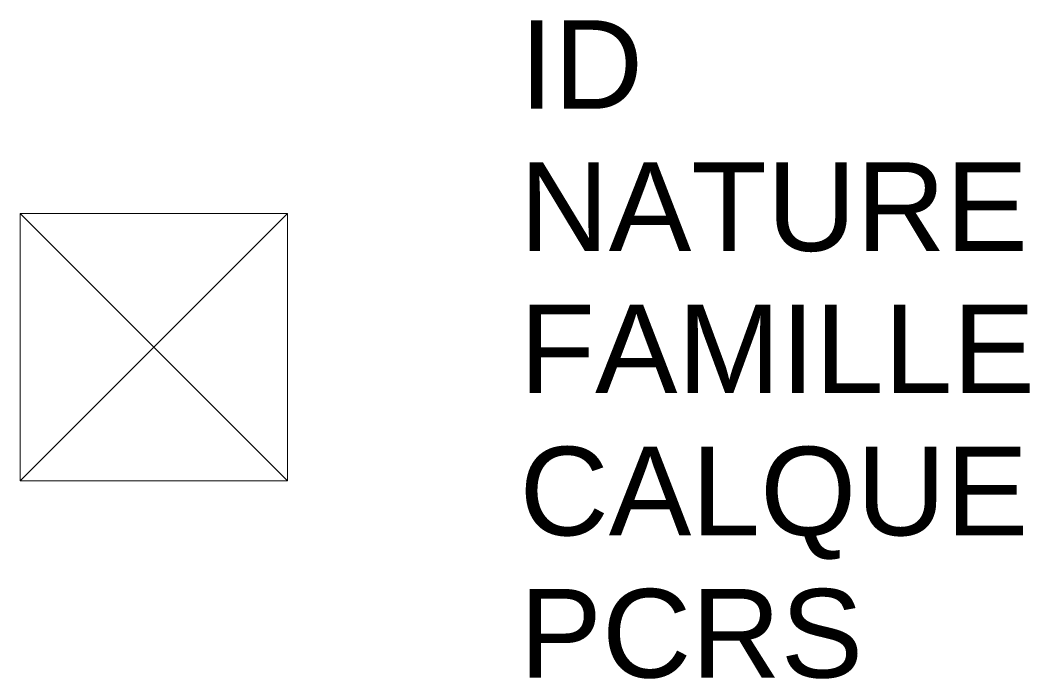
# Model space of a CAD drawing. Header units: metres. Extents: x 3121.75 to 3124.03, y 1770.12 to 1771.6.
import ezdxf

# ---------------------------------------------------------------- set-up
doc = ezdxf.new("R2010")
doc.units = ezdxf.units.M
doc.linetypes.add('Socle_Continu', pattern=[2.5, 2.5, 0])
doc.layers.add('MOBUR_SCS', color=251, linetype='Socle_Continu', lineweight=13)
doc.styles.get("Standard").update_dxf_attribs({"font": 'arial.ttf'})

msp = doc.modelspace()

# ---------------------------------------------------------------- linework, layer by layer
at = {"layer": 'MOBUR_SCS', "linetype": 'Socle_Continu'}
for p, q in [((3121.7474, 1770.5639), (3122.351, 1771.1675)), ((3121.7474, 1771.1675), (3122.351, 1770.5639))]:
    msp.add_line(p, q, dxfattribs=at)
at = {"layer": 'MOBUR_SCS', "linetype": 'Socle_Continu', "flags": 128}
msp.add_lwpolyline([(3121.7474, 1770.5639), (3121.7474, 1771.1675), (3122.351, 1771.1675), (3122.351, 1770.5639)], close=True, dxfattribs=at)

# ---------------------------------------------------------------- texts
at = {"layer": 'MOBUR_SCS', "linetype": 'Socle_Continu', "flags": 9}
for tag, p, s in [('ID', (3122.8747, 1771.4044), 'NP_0935'), ('NATURE', (3122.8747, 1771.0831), 'Massif ou socle carré'), ('FAMILLE', (3122.8747, 1770.7618), 'Mobilier urbain'), ('CALQUE', (3122.8747, 1770.4406), 'MOBUR_SCS'), ('PCRS', (3122.8747, 1770.1193), 'HabillageSymbole')]:
    msp.add_attdef(tag, p, s, height=0.2, dxfattribs=at)

doc.saveas('drawing.dxf')
